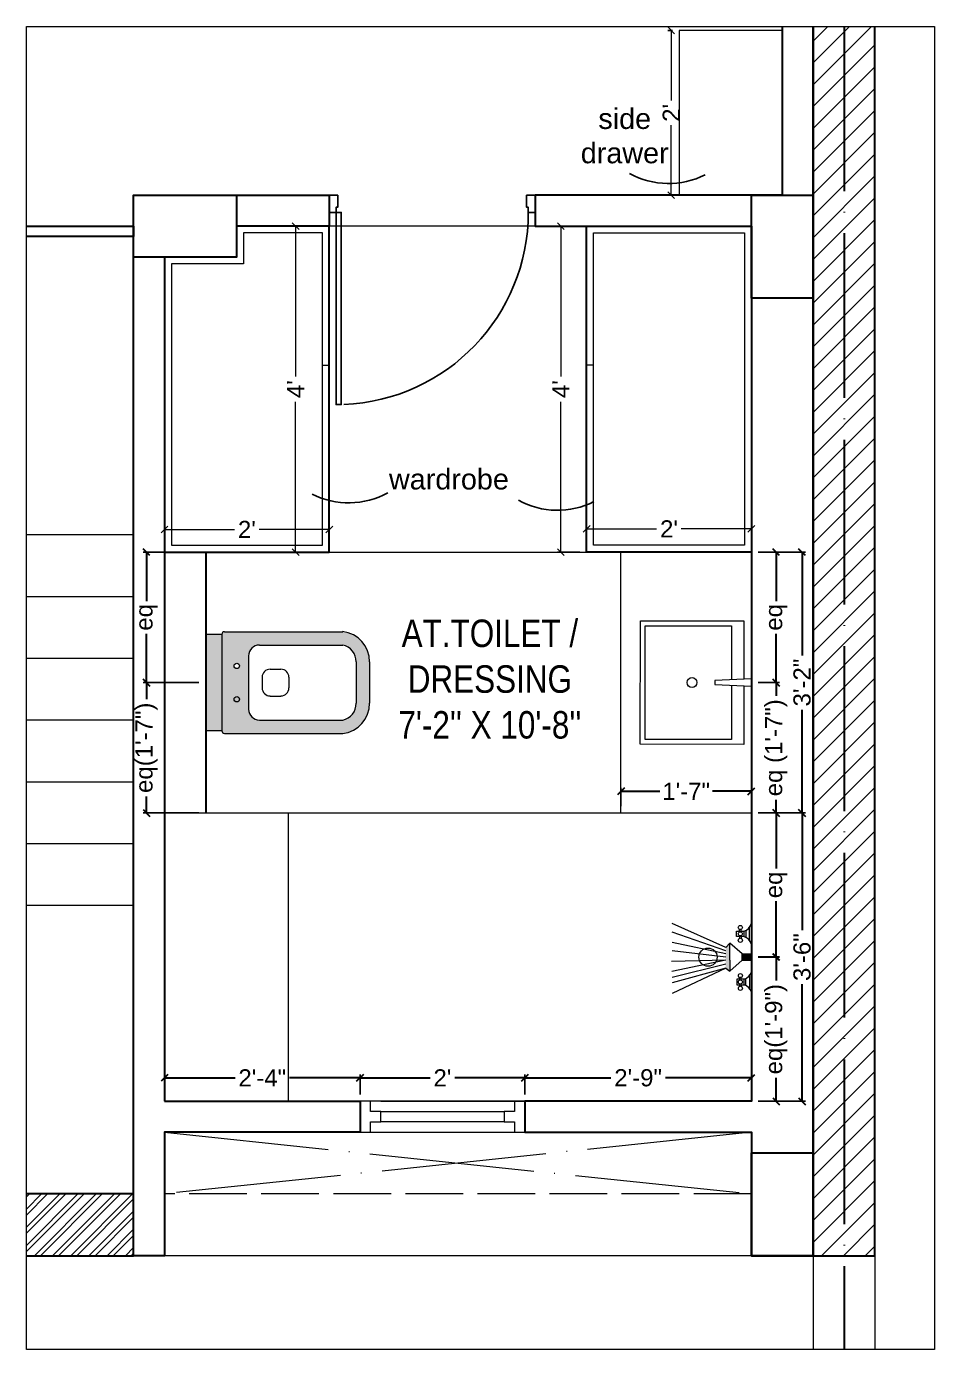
# Model space of a CAD drawing. Header units: millimetres. Extents: x 56222 to 3066687, y -650199 to -121287.
# Drawn here: x 146259.8 to 146392.1, y -177373.2 to -177180.5 of the extents above; entities that cross this region are included whole.
import ezdxf

# ---------------------------------------------------------------- set-up
doc = ezdxf.new("R2010")
doc.units = ezdxf.units.MM
doc.header["$MEASUREMENT"] = 0
doc.header["$PDMODE"] = 35
doc.linetypes.add('ACAD_ISO02W100', pattern=[15, 12, -3])
doc.linetypes.add('ACAD_ISO04W100', pattern=[30, 24, -3, 0, -3])
doc.layers.get('Defpoints').update_dxf_attribs({"color": 220})
doc.layers.add('AR DOOR', color=40, linetype='Continuous')
doc.layers.add('AR ELE-5', color=134, linetype='Continuous')
for name, color, linetype, lineweight in [('COLUMN', 1, 'Continuous', 30), ('dim05', 1, 'Continuous', 13), ('ELEVATION ( HATCH )', 251, 'Continuous', 9), ('FIRST FLOOR ( TEXT )', 7, 'Continuous', 9), ('FURNITURE', 32, 'Continuous', 9), ('GROUND FLOOR', 7, 'Continuous', 9), ('GROUND FLOOR  ( HATCH )', 251, 'Continuous', 9), ('GROUND FLOOR  ( PLINE )', 251, 'Continuous', 30), ('GROUND FLOOR ( STAIR )', 251, 'Continuous', 9), ('Labelling', 1, 'Continuous', 25), ('SECOND FLOOR ( DW_RAIL )', 7, 'Continuous', 9), ('UTILITY', 48, 'Continuous', 9), ('wall', 7, 'Continuous', 30), ('X_PLOT', 1, 'Continuous', 9)]:
    doc.layers.add(name, color=color, linetype=linetype, lineweight=lineweight)
doc.styles.add('Arial', font='arial.ttf')
doc.styles.add('KATHA', font='swissc.ttf')
doc.styles.get("Standard").update_dxf_attribs({"font": 'arial.ttf', "height": 6})
doc.styles.add('style4', font='ARIALN.TTF')
doc.dimstyles.new('ISO-25', dxfattribs={"dimtxt": 2.5, "dimasz": 1, "dimexe": 0.5, "dimexo": 1, "dimtad": 0, "dimdec": 1, "dimlunit": 4, "dimtxsty": 'Standard', "dimblk": 'OBLIQUE', "dimcen": 2.5, "dimclrd": 1, "dimclre": 1, "dimclrt": 5, "dimadec": 0, "dimazin": 0, "dimtfac": 1, "dimtdec": 1, "dimtmove": 0, "dimatfit": 3, "dimfxl": 1, "dimlwd": -1, "dimarcsym": 0})

# ---------------------------------------------------------------- blocks, each defined once
blk = doc.blocks.new('_Oblique')
at = {"layer": 'wall', "color": 0, "lineweight": -2}
blk.add_line((-0.5, -0.5), (0.5, 0.5), dxfattribs=at)
blk = doc.blocks.new('*D742')
at = {"layer": 'Defpoints', "color": 0, "transparency": 16777216}
for p in [(146354.92, -177181.07), (146353.74, -177205.08), (146354.92, -177205.08)]:
    blk.add_point(p, dxfattribs=at)
at = {"layer": 'dim05', "color": 1, "linetype": 'Continuous', "lineweight": -2, "transparency": 16777216}
for p, q in [((146353.92, -177181.07), (146353.24, -177181.07)), ((146353.92, -177205.08), (146353.24, -177205.08))]:
    blk.add_line(p, q, dxfattribs=at)
at = {"layer": 'dim05', "color": 1, "linetype": 'Continuous', "transparency": 16777216}
for p, q in [((146353.74, -177181.07), (146353.74, -177191.28)), ((146353.74, -177205.08), (146353.74, -177194.87))]:
    blk.add_line(p, q, dxfattribs=at)
at = {"layer": 'dim05', "color": 1, "transparency": 16777216}
for p, rotation in [((146353.74, -177181.07), 90), ((146353.74, -177205.08), 270)]:
    blk.add_blockref('_Oblique', p, dxfattribs=dict(at, rotation=rotation))
at = {"layer": 'dim05', "color": 5, "lineweight": 25, "transparency": 16777216, "insert": (146353.74, -177193.08), "char_height": 2.5, "attachment_point": 5, "rotation": 90, "style": 'Arial'}
blk.add_mtext("2'", dxfattribs=at)
blk = doc.blocks.new('A$C3EC62B37')
at = {"layer": 'FURNITURE', "lineweight": 30, "ltscale": 0.25, "true_color": 0xffffff}
h = blk.add_hatch(color=7, dxfattribs=at)
h.dxf.hatch_style = 1
h.paths.add_polyline_path([(-12.22, 0), (-12.22, 2.35), (-26.26, 2.35), (-26.26, 0)])
h.paths.add_polyline_path([(-26.26, 2.35), (-12.22, 2.35, 0.414214), (-11.83, 2.74), (-11.83, 19.96, 0.388639), (-16.24, 23.87), (-22.38, 23.87, 0.379499), (-26.65, 19.96), (-26.65, 2.74, 0.414214)])
h.paths.add_polyline_path([(-15.35, 6.26), (-23.13, 6.26, -0.414214), (-24.7, 7.83), (-24.7, 19.96, -0.349567), (-22.37, 21.91), (-16.24, 21.91, -0.364948), (-13.78, 19.96), (-13.78, 7.83, -0.414214)], flags=16)
h.paths.add_polyline_path([(-18.46, 8.22), (-20.02, 8.22, -0.414214), (-21.2, 9.39), (-21.2, 10.96, -0.414214), (-20.02, 12.13), (-18.46, 12.13, -0.414214), (-17.28, 10.96), (-17.28, 9.39, -0.414214)], flags=0)
h.paths.add_polyline_path([(-22.06, 4.53, -1), (-21.27, 4.53, -1)], flags=16)
at = {"layer": 'FURNITURE', "color": 0, "linetype": 'ByBlock', "lineweight": -2}
for p, q in [((-22.24, 23.87), (-16.24, 23.87)), ((-22.24, 21.91), (-16.24, 21.91)), ((-26.65, 2.74), (-26.65, 19.96)), ((-24.7, 7.83), (-24.7, 19.96)), ((-13.78, 7.83), (-13.78, 19.96)), ((-11.83, 2.74), (-11.83, 19.96)), ((-20.02, 12.13), (-18.46, 12.13)), ((-21.2, 9.39), (-21.2, 10.96)), ((-17.28, 9.39), (-17.28, 10.96)), ((-20.02, 8.22), (-18.46, 8.22)), ((-23.13, 6.26), (-15.35, 6.26)), ((-26.26, 2.35), (-12.22, 2.35)), ((-26.26, 2.35), (-26.26, 0)), ((-12.22, 2.35), (-12.22, 0)), ((-26.26, 0), (-12.22, 0)), ((-26.26, 0), (-12.22, 0))]:
    blk.add_line(p, q, dxfattribs=at)
for centre in [(-21.66, 4.53), (-16.81, 4.53)]:
    blk.add_circle(centre, 0.391, dxfattribs=at)
for centre, radius, start, end in [((-22.31, 19.5), 4.37, 89.0873, 174.0395), ((-16.17, 19.5), 4.37, 5.9605, 90.9127), ((-22.31, 19.48), 2.44, 88.437, 168.6348), ((-16.17, 19.48), 2.44, 11.3652, 91.563), ((-20.02, 10.96), 1.17, 90, 180), ((-18.46, 10.96), 1.17, 0, 90), ((-23.13, 7.83), 1.57, 180, 270), ((-20.02, 9.39), 1.17, 180, 270), ((-18.46, 9.39), 1.17, 270, 0), ((-15.35, 7.83), 1.57, 270, 0), ((-26.26, 2.74), 0.391, 180, 270), ((-12.22, 2.74), 0.391, 270, 0)]:
    blk.add_arc(centre, radius, start, end, dxfattribs=at)
blk = doc.blocks.new('*U262')
for points in [[(-40, 0), (0, 0), (0, 30), (10, 30), (10, 100), (-40, 100)], [(1160, 0), (1120, 0), (1120, 30), (1110, 30), (1110, 100), (1160, 100)], [(0, 0), (0, -1120), (30, -1120), (30, 0)]]:
    blk.add_lwpolyline(points, close=True)
at = {"layer": 'AR ELE-5', "linetype": 'ByBlock', "ltscale": 15}
blk.add_arc((-1.6, 0.7), 1121.6, 272.37301, 359.96526, dxfattribs=at)
blk = doc.blocks.new('*D743')
at = {"layer": 'Defpoints', "color": 0, "transparency": 16777216}
for p in [(146341.42, -177209.58), (146337.65, -177257.08), (146341.42, -177257.08)]:
    blk.add_point(p, dxfattribs=at)
at = {"layer": 'dim05', "color": 1, "linetype": 'Continuous', "lineweight": -2, "transparency": 16777216}
for p, q in [((146340.42, -177209.58), (146337.15, -177209.58)), ((146340.42, -177257.08), (146337.15, -177257.08))]:
    blk.add_line(p, q, dxfattribs=at)
at = {"layer": 'dim05', "color": 1, "linetype": 'Continuous', "transparency": 16777216}
for p, q in [((146337.65, -177209.58), (146337.65, -177231.5)), ((146337.65, -177257.08), (146337.65, -177235.16))]:
    blk.add_line(p, q, dxfattribs=at)
at = {"layer": 'dim05', "color": 1, "transparency": 16777216}
for p, rotation in [((146337.65, -177209.58), 90), ((146337.65, -177257.08), 270)]:
    blk.add_blockref('_Oblique', p, dxfattribs=dict(at, rotation=rotation))
at = {"layer": 'dim05', "color": 5, "lineweight": 25, "transparency": 16777216, "insert": (146337.65, -177233.33), "char_height": 2.5, "attachment_point": 5, "rotation": 90, "style": 'Arial'}
blk.add_mtext("4'", dxfattribs=at)
blk = doc.blocks.new('*D744')
at = {"layer": 'Defpoints', "color": 0, "transparency": 16777216}
for p in [(146300.92, -177209.58), (146299.02, -177257.08), (146300.92, -177257.08)]:
    blk.add_point(p, dxfattribs=at)
at = {"layer": 'dim05', "color": 1, "linetype": 'Continuous', "lineweight": -2, "transparency": 16777216}
for p, q in [((146299.92, -177209.58), (146298.52, -177209.58)), ((146299.92, -177257.08), (146298.52, -177257.08))]:
    blk.add_line(p, q, dxfattribs=at)
at = {"layer": 'dim05', "color": 1, "linetype": 'Continuous', "transparency": 16777216}
for p, q in [((146299.02, -177209.58), (146299.02, -177231.5)), ((146299.02, -177257.08), (146299.02, -177235.16))]:
    blk.add_line(p, q, dxfattribs=at)
at = {"layer": 'dim05', "color": 1, "transparency": 16777216}
for p, rotation in [((146299.02, -177209.58), 90), ((146299.02, -177257.08), 270)]:
    blk.add_blockref('_Oblique', p, dxfattribs=dict(at, rotation=rotation))
at = {"layer": 'dim05', "color": 5, "lineweight": 25, "transparency": 16777216, "insert": (146299.02, -177233.33), "char_height": 2.5, "attachment_point": 5, "rotation": 90, "style": 'Arial'}
blk.add_mtext("4'", dxfattribs=at)
blk = doc.blocks.new('*D745')
at = {"layer": 'Defpoints', "color": 0, "transparency": 16777216}
for p in [(146279.92, -177253.77), (146303.92, -177253.77), (146303.92, -177253.77)]:
    blk.add_point(p, dxfattribs=at)
at = {"layer": 'dim05', "color": 1, "linetype": 'Continuous', "lineweight": -2, "transparency": 16777216}
for p, q in [((146279.92, -177252.77), (146279.92, -177253.27)), ((146303.92, -177252.77), (146303.92, -177253.27))]:
    blk.add_line(p, q, dxfattribs=at)
at = {"layer": 'dim05', "color": 1, "linetype": 'Continuous', "transparency": 16777216}
for p, q in [((146279.92, -177253.77), (146290.12, -177253.77)), ((146303.92, -177253.77), (146293.71, -177253.77))]:
    blk.add_line(p, q, dxfattribs=at)
at = {"layer": 'dim05', "color": 1, "transparency": 16777216, "rotation": 180}
blk.add_blockref('_Oblique', (146279.92, -177253.77), dxfattribs=at)
at = {"layer": 'dim05', "color": 1, "transparency": 16777216}
blk.add_blockref('_Oblique', (146303.92, -177253.77), dxfattribs=at)
at = {"layer": 'dim05', "color": 5, "lineweight": 25, "transparency": 16777216, "insert": (146291.92, -177253.77), "char_height": 2.5, "attachment_point": 5, "style": 'Arial'}
blk.add_mtext("2'", dxfattribs=at)
blk = doc.blocks.new('*D746')
at = {"layer": 'Defpoints', "color": 0, "transparency": 16777216}
for p in [(146341.42, -177253.77), (146365.42, -177253.69), (146365.42, -177253.77)]:
    blk.add_point(p, dxfattribs=at)
at = {"layer": 'dim05', "color": 1, "linetype": 'Continuous', "lineweight": -2, "transparency": 16777216}
for p, q in [((146341.42, -177252.77), (146341.42, -177253.19)), ((146365.42, -177252.77), (146365.42, -177253.19))]:
    blk.add_line(p, q, dxfattribs=at)
at = {"layer": 'dim05', "color": 1, "linetype": 'Continuous', "transparency": 16777216}
for p, q in [((146341.42, -177253.69), (146351.62, -177253.69)), ((146365.42, -177253.69), (146355.21, -177253.69))]:
    blk.add_line(p, q, dxfattribs=at)
at = {"layer": 'dim05', "color": 1, "transparency": 16777216, "rotation": 180}
blk.add_blockref('_Oblique', (146341.42, -177253.69), dxfattribs=at)
at = {"layer": 'dim05', "color": 1, "transparency": 16777216}
blk.add_blockref('_Oblique', (146365.42, -177253.69), dxfattribs=at)
at = {"layer": 'dim05', "color": 5, "lineweight": 25, "transparency": 16777216, "insert": (146353.42, -177253.69), "char_height": 2.5, "attachment_point": 5, "style": 'Arial'}
blk.add_mtext("2'", dxfattribs=at)
blk = doc.blocks.new('A$C07311617')
at = {"layer": 'UTILITY'}
h = blk.add_hatch(color=7, dxfattribs=at)
h.paths.add_polyline_path([(-3.13, 2.02), (-3.13, 0), (-3.74, 0), (-3.74, 0.46), (-3.74, 1.42)])
h.paths.add_polyline_path([(-3.13, 0), (-3.13, -0.46), (-3.13, -2.02), (-3.74, -1.59), (-3.74, -0.46), (-3.74, 0)])
h = blk.add_hatch(color=7, dxfattribs=at)
h.paths.add_polyline_path([(0, 0.46), (0, 0), (-1.35, 0), (-1.35, 0.46)])
h.paths.add_polyline_path([(0, 0), (0, -0.46), (-1.35, -0.46), (-1.35, 0)])
at = {"layer": 'UTILITY', "color": 7}
for p, q in [((-3.74, 1.42), (-11.52, 4.9)), ((-1.74, 3.79), (-1.74, 4.05)), ((-1.47, 3.79), (-1.47, 4.05)), ((-0.8, 3.9), (-0.8, 2.88)), ((-0.27, 2.44), (-0.27, 4.33)), ((-3.74, 0.94), (-11.52, 3.66)), ((-3.74, 0.46), (-11.52, 2.15)), ((-3.13, 2.02), (-3.74, 1.42)), ((-3.13, -0.46), (-3.13, 2.02)), ((-1.35, 0.46), (-3.13, 2.02)), ((-1.74, 2.99), (-1.74, 2.72)), ((-1.47, 2.99), (-1.47, 2.72)), ((-3.74, 0), (-11.52, 0.93)), ((-3.13, 0.46), (-3.13, 1.42)), ((-1.35, -0.46), (-1.35, 0.46)), ((-1.35, 0.46), (0, 0.46)), ((0, -0.46), (0, 0.46)), ((-3.74, -0.46), (-11.62, -0.61)), ((-3.74, -0.46), (-11.57, -2.09)), ((-3.74, -1.03), (-11.52, -2.96)), ((-3.74, -1.59), (-11.52, -5.3)), ((-3.74, -1.59), (-11.52, -3.73)), ((-3.74, -1.59), (-3.13, -2.02)), ((-3.13, -0.46), (-3.13, -2.02)), ((-1.35, -0.46), (-3.13, -2.02)), ((-1.35, -0.46), (0, -0.46)), ((-1.74, -3.22), (-1.74, -2.95)), ((-1.47, -3.22), (-1.47, -2.95)), ((-0.8, -4.13), (-0.8, -3.11)), ((-0.27, -2.68), (-0.27, -4.56)), ((-1.74, -4.02), (-1.74, -4.29)), ((-1.47, -4.02), (-1.47, -4.29))]:
    blk.add_line(p, q, dxfattribs=at)
for points in [[(-1.35, 0.46), (-3.13, 2.02)], [(-3.13, -2.02), (-1.35, -0.46)]]:
    blk.add_lwpolyline(points, dxfattribs=at)
for points in [[(-1.07, 2.99), (-2.14, 2.99), (-2.14, 3.79), (-1.07, 3.79)], [(-1.07, -3.22), (-2.14, -3.22), (-2.14, -4.02), (-1.07, -4.02)]]:
    blk.add_lwpolyline(points, close=True, dxfattribs=at)
for centre, radius in [((-1.6, 4.32), 0.298), ((-1.6, 3.39), 0.298), ((-1.6, 2.45), 0.298), ((-6.31, 0), 1.33), ((-1.6, -2.69), 0.298), ((-1.6, -3.62), 0.298), ((-1.6, -4.55), 0.298)]:
    blk.add_circle(centre, radius, dxfattribs=at)
for centre, start, end in [((-1.47, 5.26), 285.2551, 344.7449), ((-1.47, 1.52), 15.2551, 74.7449), ((-1.47, -1.75), 285.2551, 344.7449), ((-1.47, -5.49), 15.2551, 74.7449)]:
    blk.add_arc(centre, 1.52, start, end, dxfattribs=at)
blk = doc.blocks.new('*D747')
at = {"layer": 'Defpoints', "color": 0, "transparency": 16777216}
for p in [(146308.41, -177333.67), (146279.92, -177337.08), (146308.41, -177337.08)]:
    blk.add_point(p, dxfattribs=at)
at = {"layer": 'dim05', "color": 5, "linetype": 'Continuous', "lineweight": -2, "transparency": 16777216}
for p, q in [((146279.92, -177336.08), (146279.92, -177333.17)), ((146308.41, -177336.08), (146308.41, -177333.17))]:
    blk.add_line(p, q, dxfattribs=at)
at = {"layer": 'dim05', "color": 5, "linetype": 'Continuous', "lineweight": 30, "transparency": 16777216}
for p, q in [((146279.92, -177333.67), (146290.19, -177333.67)), ((146308.41, -177333.67), (146298.13, -177333.67))]:
    blk.add_line(p, q, dxfattribs=at)
at = {"layer": 'dim05', "color": 5, "lineweight": 30, "transparency": 16777216, "rotation": 180}
blk.add_blockref('_Oblique', (146279.92, -177333.67), dxfattribs=at)
at = {"layer": 'dim05', "color": 5, "lineweight": 30, "transparency": 16777216}
blk.add_blockref('_Oblique', (146308.41, -177333.67), dxfattribs=at)
at = {"layer": 'dim05', "color": 5, "lineweight": 30, "transparency": 16777216, "insert": (146294.16, -177333.67), "char_height": 2.5, "attachment_point": 5, "style": 'Arial'}
blk.add_mtext('2\'-4"', dxfattribs=at)
blk = doc.blocks.new('*D748')
at = {"layer": 'Defpoints', "color": 0, "transparency": 16777216}
for p in [(146332.42, -177333.67), (146308.41, -177337.08), (146332.42, -177337.08)]:
    blk.add_point(p, dxfattribs=at)
at = {"layer": 'dim05', "color": 5, "linetype": 'Continuous', "lineweight": -2, "transparency": 16777216}
for p, q in [((146308.41, -177336.08), (146308.41, -177333.17)), ((146332.42, -177336.08), (146332.42, -177333.17))]:
    blk.add_line(p, q, dxfattribs=at)
at = {"layer": 'dim05', "color": 5, "linetype": 'Continuous', "lineweight": 30, "transparency": 16777216}
for p, q in [((146308.41, -177333.67), (146318.62, -177333.67)), ((146332.42, -177333.67), (146322.21, -177333.67))]:
    blk.add_line(p, q, dxfattribs=at)
at = {"layer": 'dim05', "color": 5, "lineweight": 30, "transparency": 16777216, "rotation": 180}
blk.add_blockref('_Oblique', (146308.41, -177333.67), dxfattribs=at)
at = {"layer": 'dim05', "color": 5, "lineweight": 30, "transparency": 16777216}
blk.add_blockref('_Oblique', (146332.42, -177333.67), dxfattribs=at)
at = {"layer": 'dim05', "color": 5, "lineweight": 30, "transparency": 16777216, "insert": (146320.41, -177333.67), "char_height": 2.5, "attachment_point": 5, "style": 'Arial'}
blk.add_mtext("2'", dxfattribs=at)
blk = doc.blocks.new('*D749')
at = {"layer": 'Defpoints', "color": 0, "transparency": 16777216}
for p in [(146365.42, -177333.67), (146332.42, -177337.08), (146365.42, -177337.08)]:
    blk.add_point(p, dxfattribs=at)
at = {"layer": 'dim05', "color": 5, "linetype": 'Continuous', "lineweight": -2, "transparency": 16777216}
for p, q in [((146332.42, -177336.08), (146332.42, -177333.17)), ((146365.42, -177336.08), (146365.42, -177333.17))]:
    blk.add_line(p, q, dxfattribs=at)
at = {"layer": 'dim05', "color": 5, "linetype": 'Continuous', "lineweight": 30, "transparency": 16777216}
for p, q in [((146332.42, -177333.67), (146344.95, -177333.67)), ((146365.42, -177333.67), (146352.89, -177333.67))]:
    blk.add_line(p, q, dxfattribs=at)
at = {"layer": 'dim05', "color": 5, "lineweight": 30, "transparency": 16777216, "rotation": 180}
blk.add_blockref('_Oblique', (146332.42, -177333.67), dxfattribs=at)
at = {"layer": 'dim05', "color": 5, "lineweight": 30, "transparency": 16777216}
blk.add_blockref('_Oblique', (146365.42, -177333.67), dxfattribs=at)
at = {"layer": 'dim05', "color": 5, "lineweight": 30, "transparency": 16777216, "insert": (146348.92, -177333.67), "char_height": 2.5, "attachment_point": 5, "style": 'Arial'}
blk.add_mtext('2\'-9"', dxfattribs=at)
blk = doc.blocks.new('*D750')
at = {"layer": 'Defpoints', "color": 0, "transparency": 16777216}
for p in [(146365.42, -177257.08), (146365.42, -177276.08), (146369.04, -177276.08)]:
    blk.add_point(p, dxfattribs=at)
at = {"layer": 'dim05', "color": 5, "linetype": 'Continuous', "lineweight": -2, "transparency": 16777216}
for p, q in [((146366.42, -177257.08), (146369.54, -177257.08)), ((146366.42, -177276.08), (146369.54, -177276.08))]:
    blk.add_line(p, q, dxfattribs=at)
at = {"layer": 'dim05', "color": 5, "linetype": 'Continuous', "lineweight": 30, "transparency": 16777216}
for p, q in [((146369.04, -177257.08), (146369.04, -177264.2)), ((146369.04, -177276.08), (146369.04, -177268.96))]:
    blk.add_line(p, q, dxfattribs=at)
at = {"layer": 'dim05', "color": 5, "lineweight": 30, "transparency": 16777216}
for p, rotation in [((146369.04, -177257.08), 90), ((146369.04, -177276.08), 270)]:
    blk.add_blockref('_Oblique', p, dxfattribs=dict(at, rotation=rotation))
at = {"layer": 'dim05', "color": 5, "lineweight": 30, "transparency": 16777216, "insert": (146369.04, -177266.58), "char_height": 2.5, "attachment_point": 5, "rotation": 90, "style": 'Arial'}
blk.add_mtext('eq', dxfattribs=at)
blk = doc.blocks.new('*D751')
at = {"layer": 'Defpoints', "color": 0, "transparency": 16777216}
for p in [(146365.42, -177276.08), (146365.42, -177295.08), (146369.04, -177295.08)]:
    blk.add_point(p, dxfattribs=at)
at = {"layer": 'dim05', "color": 5, "linetype": 'Continuous', "lineweight": -2, "transparency": 16777216}
for p, q in [((146366.42, -177276.08), (146369.54, -177276.08)), ((146366.42, -177295.08), (146369.54, -177295.08))]:
    blk.add_line(p, q, dxfattribs=at)
at = {"layer": 'dim05', "color": 5, "linetype": 'Continuous', "lineweight": 30, "transparency": 16777216}
for p, q in [((146369.04, -177276.08), (146369.04, -177278.01)), ((146369.04, -177295.08), (146369.04, -177293.15))]:
    blk.add_line(p, q, dxfattribs=at)
at = {"layer": 'dim05', "color": 5, "lineweight": 30, "transparency": 16777216}
for p, rotation in [((146369.04, -177276.08), 90), ((146369.04, -177295.08), 270)]:
    blk.add_blockref('_Oblique', p, dxfattribs=dict(at, rotation=rotation))
at = {"layer": 'dim05', "color": 5, "lineweight": 30, "transparency": 16777216, "insert": (146369.04, -177285.58), "char_height": 2.5, "attachment_point": 5, "rotation": 90, "style": 'Arial'}
blk.add_mtext('eq (1\'-7")', dxfattribs=at)
blk = doc.blocks.new('*D752')
at = {"layer": 'Defpoints', "color": 0, "transparency": 16777216}
for p in [(146365.42, -177291.92), (146346.42, -177295.08), (146365.42, -177295.08)]:
    blk.add_point(p, dxfattribs=at)
at = {"layer": 'dim05', "color": 5, "linetype": 'Continuous', "lineweight": -2, "transparency": 16777216}
for p, q in [((146346.42, -177294.08), (146346.42, -177291.42)), ((146365.42, -177294.08), (146365.42, -177291.42))]:
    blk.add_line(p, q, dxfattribs=at)
at = {"layer": 'dim05', "color": 5, "linetype": 'Continuous', "lineweight": 30, "transparency": 16777216}
for p, q in [((146346.42, -177291.92), (146352.09, -177291.92)), ((146365.42, -177291.92), (146359.75, -177291.92))]:
    blk.add_line(p, q, dxfattribs=at)
at = {"layer": 'dim05', "color": 5, "lineweight": 30, "transparency": 16777216, "rotation": 180}
blk.add_blockref('_Oblique', (146346.42, -177291.92), dxfattribs=at)
at = {"layer": 'dim05', "color": 5, "lineweight": 30, "transparency": 16777216}
blk.add_blockref('_Oblique', (146365.42, -177291.92), dxfattribs=at)
at = {"layer": 'dim05', "color": 5, "lineweight": 30, "transparency": 16777216, "insert": (146355.92, -177291.92), "char_height": 2.5, "attachment_point": 5, "style": 'Arial'}
blk.add_mtext('1\'-7"', dxfattribs=at)
blk = doc.blocks.new('*D753')
at = {"layer": 'Defpoints', "color": 0, "transparency": 16777216}
for p in [(146365.42, -177295.08), (146369.04, -177295.08), (146365.42, -177316.04)]:
    blk.add_point(p, dxfattribs=at)
at = {"layer": 'dim05', "color": 5, "linetype": 'Continuous', "lineweight": -2, "transparency": 16777216}
for p, q in [((146366.42, -177295.08), (146369.54, -177295.08)), ((146366.42, -177316.04), (146369.54, -177316.04))]:
    blk.add_line(p, q, dxfattribs=at)
at = {"layer": 'dim05', "color": 5, "linetype": 'Continuous', "lineweight": 30, "transparency": 16777216}
for p, q in [((146369.04, -177295.08), (146369.04, -177303.18)), ((146369.04, -177316.04), (146369.04, -177307.94))]:
    blk.add_line(p, q, dxfattribs=at)
at = {"layer": 'dim05', "color": 5, "lineweight": 30, "transparency": 16777216}
for p, rotation in [((146369.04, -177295.08), 90), ((146369.04, -177316.04), 270)]:
    blk.add_blockref('_Oblique', p, dxfattribs=dict(at, rotation=rotation))
at = {"layer": 'dim05', "color": 5, "lineweight": 30, "transparency": 16777216, "insert": (146369.04, -177305.56), "char_height": 2.5, "attachment_point": 5, "rotation": 90, "style": 'Arial'}
blk.add_mtext('eq', dxfattribs=at)
blk = doc.blocks.new('*D754')
at = {"layer": 'Defpoints', "color": 0, "transparency": 16777216}
for p in [(146365.42, -177316.08), (146365.42, -177337.08), (146369.04, -177337.08)]:
    blk.add_point(p, dxfattribs=at)
at = {"layer": 'dim05', "color": 5, "linetype": 'Continuous', "lineweight": -2, "transparency": 16777216}
for p, q in [((146366.42, -177316.08), (146369.54, -177316.08)), ((146366.42, -177337.08), (146369.54, -177337.08))]:
    blk.add_line(p, q, dxfattribs=at)
at = {"layer": 'dim05', "color": 5, "linetype": 'Continuous', "lineweight": 30, "transparency": 16777216}
for p, q in [((146369.04, -177316.08), (146369.04, -177319.5)), ((146369.04, -177337.08), (146369.04, -177333.66))]:
    blk.add_line(p, q, dxfattribs=at)
at = {"layer": 'dim05', "color": 5, "lineweight": 30, "transparency": 16777216}
for p, rotation in [((146369.04, -177316.08), 90), ((146369.04, -177337.08), 270)]:
    blk.add_blockref('_Oblique', p, dxfattribs=dict(at, rotation=rotation))
at = {"layer": 'dim05', "color": 5, "lineweight": 30, "transparency": 16777216, "insert": (146369.04, -177326.58), "char_height": 2.5, "attachment_point": 5, "rotation": 90, "style": 'Arial'}
blk.add_mtext('eq(1\'-9")', dxfattribs=at)
blk = doc.blocks.new('*D755')
at = {"layer": 'Defpoints', "color": 0, "transparency": 16777216}
for p in [(146365.42, -177257.08), (146372.81, -177257.08), (146365.42, -177295.08)]:
    blk.add_point(p, dxfattribs=at)
at = {"layer": 'dim05', "color": 5, "linetype": 'Continuous', "lineweight": -2, "transparency": 16777216}
for p, q in [((146366.42, -177257.08), (146373.31, -177257.08)), ((146366.42, -177295.08), (146373.31, -177295.08))]:
    blk.add_line(p, q, dxfattribs=at)
at = {"layer": 'dim05', "color": 5, "linetype": 'Continuous', "lineweight": 30, "transparency": 16777216}
for p, q in [((146372.81, -177257.08), (146372.81, -177272.13)), ((146372.81, -177295.08), (146372.81, -177280.03))]:
    blk.add_line(p, q, dxfattribs=at)
at = {"layer": 'dim05', "color": 5, "lineweight": 30, "transparency": 16777216}
for p, rotation in [((146372.81, -177257.08), 90), ((146372.81, -177295.08), 270)]:
    blk.add_blockref('_Oblique', p, dxfattribs=dict(at, rotation=rotation))
at = {"layer": 'dim05', "color": 5, "lineweight": 30, "transparency": 16777216, "insert": (146372.81, -177276.08), "char_height": 2.5, "attachment_point": 5, "rotation": 90, "style": 'Arial'}
blk.add_mtext('3\'-2"', dxfattribs=at)
blk = doc.blocks.new('*D756')
at = {"layer": 'Defpoints', "color": 0, "transparency": 16777216}
for p in [(146365.42, -177295.08), (146365.42, -177337.08), (146372.81, -177337.08)]:
    blk.add_point(p, dxfattribs=at)
at = {"layer": 'dim05', "color": 5, "linetype": 'Continuous', "lineweight": -2, "transparency": 16777216}
for p, q in [((146366.42, -177295.08), (146373.31, -177295.08)), ((146366.42, -177337.08), (146373.31, -177337.08))]:
    blk.add_line(p, q, dxfattribs=at)
at = {"layer": 'dim05', "color": 5, "linetype": 'Continuous', "lineweight": 30, "transparency": 16777216}
for p, q in [((146372.81, -177295.08), (146372.81, -177312.13)), ((146372.81, -177337.08), (146372.81, -177320.03))]:
    blk.add_line(p, q, dxfattribs=at)
at = {"layer": 'dim05', "color": 5, "lineweight": 30, "transparency": 16777216}
for p, rotation in [((146372.81, -177295.08), 90), ((146372.81, -177337.08), 270)]:
    blk.add_blockref('_Oblique', p, dxfattribs=dict(at, rotation=rotation))
at = {"layer": 'dim05', "color": 5, "lineweight": 30, "transparency": 16777216, "insert": (146372.81, -177316.08), "char_height": 2.5, "attachment_point": 5, "rotation": 90, "style": 'Arial'}
blk.add_mtext('3\'-6"', dxfattribs=at)
blk = doc.blocks.new('*D757')
at = {"layer": 'Defpoints', "color": 0, "transparency": 16777216}
for p in [(146285.92, -177276.08), (146277.3, -177295.08), (146285.92, -177295.08)]:
    blk.add_point(p, dxfattribs=at)
at = {"layer": 'dim05', "color": 5, "linetype": 'Continuous', "lineweight": -2, "transparency": 16777216}
for p, q in [((146284.92, -177276.08), (146276.8, -177276.08)), ((146284.92, -177295.08), (146276.8, -177295.08))]:
    blk.add_line(p, q, dxfattribs=at)
at = {"layer": 'dim05', "color": 5, "linetype": 'Continuous', "lineweight": 30, "transparency": 16777216}
for p, q in [((146277.3, -177276.08), (146277.3, -177278.5)), ((146277.3, -177295.08), (146277.3, -177292.66))]:
    blk.add_line(p, q, dxfattribs=at)
at = {"layer": 'dim05', "color": 5, "lineweight": 30, "transparency": 16777216}
for p, rotation in [((146277.3, -177276.08), 90), ((146277.3, -177295.08), 270)]:
    blk.add_blockref('_Oblique', p, dxfattribs=dict(at, rotation=rotation))
at = {"layer": 'dim05', "color": 5, "lineweight": 30, "transparency": 16777216, "insert": (146277.3, -177285.58), "char_height": 2.5, "attachment_point": 5, "rotation": 90, "style": 'Arial'}
blk.add_mtext('eq(1\'-7")', dxfattribs=at)
blk = doc.blocks.new('*D758')
at = {"layer": 'Defpoints', "color": 0, "transparency": 16777216}
for p in [(146277.3, -177257.08), (146285.92, -177257.08), (146285.92, -177276.08)]:
    blk.add_point(p, dxfattribs=at)
at = {"layer": 'dim05', "color": 5, "linetype": 'Continuous', "lineweight": -2, "transparency": 16777216}
for p, q in [((146284.92, -177257.08), (146276.8, -177257.08)), ((146284.92, -177276.08), (146276.8, -177276.08))]:
    blk.add_line(p, q, dxfattribs=at)
at = {"layer": 'dim05', "color": 5, "linetype": 'Continuous', "lineweight": 30, "transparency": 16777216}
for p, q in [((146277.3, -177257.08), (146277.3, -177264.2)), ((146277.3, -177276.08), (146277.3, -177268.96))]:
    blk.add_line(p, q, dxfattribs=at)
at = {"layer": 'dim05', "color": 5, "lineweight": 30, "transparency": 16777216}
for p, rotation in [((146277.3, -177257.08), 90), ((146277.3, -177276.08), 270)]:
    blk.add_blockref('_Oblique', p, dxfattribs=dict(at, rotation=rotation))
at = {"layer": 'dim05', "color": 5, "lineweight": 30, "transparency": 16777216, "insert": (146277.3, -177266.58), "char_height": 2.5, "attachment_point": 5, "rotation": 90, "style": 'Arial'}
blk.add_mtext('eq', dxfattribs=at)

msp = doc.modelspace()

# ---------------------------------------------------------------- hatches: boundary and pattern name
at = {"layer": 'GROUND FLOOR  ( HATCH )'}
h = msp.add_hatch(dxfattribs=at)
h.set_pattern_fill('ANSI31', color=6, scale=18, style=0)
h.set_pattern_definition([(45, (-668.4938, 59.6418), (-1.590990258, 1.590990258), [])])
h.paths.add_polyline_path([(146383.4165, -177180.4928), (146374.4165, -177180.4928), (146374.4165, -177359.5797), (146383.4165, -177359.5797)])

# ---------------------------------------------------------------- linework, layer by layer
at = {"layer": 'COLUMN'}
for points in [[(146290.4165, -177205.0797), (146290.4165, -177214.0797), (146275.4165, -177214.0797), (146275.4165, -177205.0797)], [(146365.4165, -177205.0797), (146374.4165, -177205.0797), (146374.4165, -177220.0797), (146365.4165, -177220.0797)], [(146365.4165, -177344.5797), (146374.4165, -177344.5797), (146374.4165, -177359.5797), (146365.4165, -177359.5797)]]:
    msp.add_lwpolyline(points, close=True, dxfattribs=at)
at = {"layer": 'ELEVATION ( HATCH )'}
msp.add_lwpolyline([(146392.1057, -177373.2494), (146259.8055, -177373.2494), (146259.8055, -177180.4928), (146392.1057, -177180.4928)], close=True, dxfattribs=at)
at = {"layer": 'FURNITURE'}
for p, q in [((146302.9165, -177229.8297), (146303.9165, -177229.8297)), ((146342.4165, -177229.8297), (146341.4165, -177229.8297)), ((146346.4165, -177295.0797), (146346.4165, -177257.0797))]:
    msp.add_line(p, q, dxfattribs=at)
for points in [[(146369.9165, -177181.0714), (146354.9165, -177181.0714), (146354.9165, -177205.0797), (146369.9165, -177205.0797)], [(146364.4165, -177210.5797), (146364.4165, -177256.0797), (146342.4165, -177256.0797), (146342.4165, -177210.5797)], [(146360.1198, -177275.7903), (146360.1194, -177276.3619), (146365.4162, -177276.6198), (146365.4169, -177275.5396)], [(146279.9165, -177295.0797), (146297.9165, -177295.0797), (146297.9165, -177337.0797), (146279.9165, -177337.0797)]]:
    msp.add_lwpolyline(points, close=True, dxfattribs=at)
at = {"layer": 'FURNITURE', "lineweight": 30}
for points in [[(146259.8055, -177209.5797), (146275.4165, -177209.5797), (146275.4165, -177211.0797), (146259.8055, -177211.0797)], [(146279.9165, -177214.0797), (146279.9165, -177257.0797), (146303.9165, -177257.0797), (146303.9165, -177209.5797), (146290.4165, -177209.5797)]]:
    msp.add_lwpolyline(points, dxfattribs=at)
at = {"layer": 'FURNITURE'}
for points in [[(146291.4165, -177210.5797), (146291.4165, -177215.0797), (146280.9165, -177215.0797)], [(146280.9165, -177215.0797), (146280.9165, -177256.0797), (146302.9165, -177256.0797), (146302.9165, -177210.5797), (146291.4165, -177210.5797)], [(146364.336, -177276.5672), (146364.3215, -177285.0783), (146349.2276, -177285.0695), (146349.2482, -177267.0695), (146364.3421, -177267.0783), (146364.3366, -177275.5907)], [(146362.5356, -177276.4796), (146362.5216, -177284.3569), (146349.9482, -177284.3498), (146349.9679, -177267.7902), (146362.5412, -177267.7973), (146362.5361, -177275.6759)]]:
    msp.add_lwpolyline(points, dxfattribs=at)
at = {"layer": 'FURNITURE', "lineweight": 30}
msp.add_lwpolyline([(146341.4165, -177209.5797), (146365.4165, -177209.5797), (146365.4165, -177257.0797), (146341.4165, -177257.0797)], close=True, dxfattribs=at)
at = {"layer": 'FURNITURE'}
msp.add_circle((146356.7745, -177276.0739), 0.7202, dxfattribs=at)
at = {"layer": 'GROUND FLOOR'}
for p, q in [((146374.4165, -177180.4928), (146374.4165, -177373.2494)), ((146383.4165, -177180.4928), (146383.4165, -177373.2494)), ((146275.4165, -177205.0797), (146275.4165, -177359.5797)), ((146303.9165, -177205.0797), (146275.4165, -177205.0797)), ((146303.9165, -177205.0797), (146303.9165, -177209.5797)), ((146365.4165, -177205.0797), (146333.9205, -177205.0784)), ((146333.9205, -177205.0784), (146333.9205, -177209.5784)), ((146365.4165, -177209.5797), (146290.4165, -177209.5797)), ((146365.4165, -177209.5797), (146365.4165, -177337.0797)), ((146279.9165, -177214.0797), (146279.9165, -177337.0797)), ((146279.9165, -177257.0797), (146365.4165, -177257.0797)), ((146279.9165, -177295.0797), (146365.4165, -177295.0797)), ((146311.4165, -177337.0797), (146365.4165, -177337.0797)), ((146332.4165, -177337.0797), (146332.4165, -177341.5797)), ((146279.9165, -177341.5797), (146279.9165, -177359.5797)), ((146311.4165, -177341.5797), (146365.4165, -177341.5797)), ((146365.4165, -177341.5797), (146365.4165, -177359.5797)), ((146275.4165, -177350.5797), (146259.8055, -177350.5797)), ((146374.4165, -177359.5797), (146259.8055, -177359.5797))]:
    msp.add_line(p, q, dxfattribs=at)
at = {"layer": 'GROUND FLOOR', "color": 1, "linetype": 'ACAD_ISO04W100'}
for p, q in [((146378.9165, -177180.4928), (146378.9165, -177359.5797)), ((146279.9165, -177341.5797), (146365.4165, -177350.5797)), ((146365.4165, -177341.5797), (146279.9165, -177350.5797))]:
    msp.add_line(p, q, dxfattribs=at)
at = {"layer": 'GROUND FLOOR', "linetype": 'ACAD_ISO02W100', "ltscale": 0.7}
msp.add_line((146365.4165, -177350.5797), (146279.9165, -177350.5797), dxfattribs=at)
at = {"layer": 'GROUND FLOOR', "color": 6, "lineweight": 30}
msp.add_lwpolyline([(146374.4165, -177180.4928), (146374.4165, -177359.5797), (146383.4165, -177359.5797), (146383.4165, -177180.4928)], dxfattribs=at)
at = {"layer": 'GROUND FLOOR  ( PLINE )', "color": 3, "linetype": 'Continuous', "lineweight": 5}
for p, q in [((146259.8055, -177352.7773), (146262.0032, -177350.5797)), ((146259.8055, -177355.429), (146264.6548, -177350.5797)), ((146259.8055, -177358.0806), (146267.3065, -177350.5797)), ((146259.8055, -177351.0096), (146260.2354, -177350.5797)), ((146259.8055, -177353.6612), (146262.887, -177350.5797)), ((146259.8055, -177356.3129), (146265.5387, -177350.5797)), ((146259.8055, -177358.9645), (146268.1903, -177350.5797)), ((146260.9581, -177359.5797), (146269.9581, -177350.5797)), ((146261.842, -177359.5797), (146270.842, -177350.5797)), ((146263.6098, -177359.5797), (146272.6098, -177350.5797)), ((146264.4936, -177359.5797), (146273.4936, -177350.5797)), ((146266.2614, -177359.5797), (146275.2614, -177350.5797)), ((146267.1453, -177359.5797), (146275.4165, -177351.3084)), ((146268.9131, -177359.5797), (146275.4165, -177353.0762)), ((146269.7969, -177359.5797), (146275.4165, -177353.9601)), ((146271.5647, -177359.5797), (146275.4165, -177355.7279)), ((146272.4486, -177359.5797), (146275.4165, -177356.6117)), ((146274.2164, -177359.5797), (146275.4165, -177358.3795)), ((146275.1002, -177359.5797), (146275.4165, -177359.2634))]:
    msp.add_line(p, q, dxfattribs=at)
at = {"layer": 'GROUND FLOOR  ( PLINE )'}
for points in [[(146369.9165, -177180.4928), (146369.9165, -177205.0797), (146333.9205, -177205.0784), (146333.9205, -177209.5784), (146365.4165, -177209.5797), (146365.4165, -177337.0797), (146332.4165, -177337.0797), (146332.4165, -177341.5797), (146365.4165, -177341.5797), (146365.4165, -177359.5797), (146374.4165, -177359.5797), (146374.4165, -177180.4928)], [(146279.9165, -177337.0797), (146308.4115, -177337.0797), (146308.4115, -177341.5797), (146279.9165, -177341.5797), (146279.9165, -177359.5797), (146275.4165, -177359.5797), (146275.4165, -177205.0797), (146303.9165, -177205.0797), (146303.9165, -177209.5797), (146290.4165, -177209.5797)], [(146279.9165, -177214.0797), (146279.9165, -177337.0797)], [(146285.9165, -177257.0797), (146285.9165, -177295.0797)]]:
    msp.add_lwpolyline(points, dxfattribs=at)
at = {"layer": 'GROUND FLOOR  ( PLINE )', "color": 3}
msp.add_lwpolyline([(146259.8055, -177359.5797), (146275.4165, -177359.5797), (146275.4165, -177350.5797), (146259.8055, -177350.5797)], dxfattribs=at)
at = {"layer": 'GROUND FLOOR ( STAIR )'}
for p, q in [((146275.4165, -177254.5797), (146259.8055, -177254.5797)), ((146275.4165, -177263.5797), (146259.8055, -177263.5797)), ((146275.4165, -177272.5797), (146259.8055, -177272.5797)), ((146275.4165, -177281.5797), (146259.8055, -177281.5797)), ((146275.4165, -177290.5797), (146259.8055, -177290.5797)), ((146275.4165, -177299.5797), (146259.8055, -177299.5797)), ((146275.4165, -177308.5797), (146259.8055, -177308.5797))]:
    msp.add_line(p, q, dxfattribs=at)
at = {"layer": 'Labelling', "color": 1}
for centre, start, end in [((146353.3591, -177191.493, 0.0693), 241.367527, 296.672323), ((146306.7488, -177238.0164, 0.0693), 243.327677, 298.632473), ((146337.1612, -177239.1102, 0.0693), 241.367527, 296.672323)]:
    msp.add_arc(centre, 11.8685, start, end, dxfattribs=at)
at = {"layer": 'SECOND FLOOR ( DW_RAIL )', "color": 3}
msp.add_lwpolyline([(146332.4115, -177337.0797), (146330.9115, -177337.0797), (146330.9115, -177338.5797), (146329.4115, -177338.5797), (146329.4115, -177340.0797), (146311.4115, -177340.0797), (146311.4115, -177338.5797), (146309.9115, -177338.5797), (146309.9115, -177337.0797), (146308.4115, -177337.0797), (146308.4115, -177341.5797), (146309.9115, -177341.5797), (146309.9115, -177340.0797), (146311.4115, -177340.0797), (146311.4115, -177338.5797), (146329.4115, -177338.5797), (146329.4115, -177340.0797), (146330.9115, -177340.0797), (146330.9115, -177341.5797), (146332.4115, -177341.5797), (146332.4115, -177337.0797), (146308.4115, -177337.0797), (146308.4115, -177341.5797), (146332.4115, -177341.5797)], close=True, dxfattribs=at)
at = {"layer": 'X_PLOT', "linetype": 'ACAD_ISO04W100', "lineweight": 30}
msp.add_line((146378.9165, -177180.4928), (146378.9165, -177373.2494), dxfattribs=at)

# ---------------------------------------------------------------- block references
at = {"layer": 'AR DOOR', "linetype": 'ByBlock', "lineweight": -2, "extrusion": (0, 0, -1), "xscale": -0.02500332000264408, "yscale": 0.02500332000264408, "zscale": -0.02500332000264408}
msp.add_blockref('*U262', (-146304.9167, -177207.5787), dxfattribs=at)
at = {"layer": 'FURNITURE', "rotation": 270.0000000028459}
msp.add_blockref('A$C3EC62B37', (146285.9165, -177295.3186), dxfattribs=at)
at = {"layer": 'FURNITURE', "lineweight": 18, "rotation": 0.03312803684924393}
msp.add_blockref('A$C07311617', (146365.4165, -177316.0797), dxfattribs=at)

# ---------------------------------------------------------------- texts
at = {"layer": 'FIRST FLOOR ( TEXT )', "insert": (146327.3235, -177275.5958), "char_height": 4, "attachment_point": 5, "style": 'KATHA'}
msp.add_mtext("AT.TOILET /\\PDRESSING\\P7'-2'' X 10'-8''", dxfattribs=at)
at = {"layer": 'Labelling', "color": 1, "char_height": 3, "width": 33.454272, "attachment_point": 5, "style": 'style4'}
for s, insert in [('\\A1;{\\fArial|b0|i0|c0|p34;side \\Pdrawer}', (146346.9676, -177196.4453, -0.0006)), ('\\A1;{\\fArial|b0|i0|c0|p34;wardrobe}', (146321.3562, -177246.4687, -0.0006))]:
    msp.add_mtext(s, dxfattribs=dict(at, insert=insert))

# ---------------------------------------------------------------- dimensions: what is measured, and where the dimension line sits
at = {"layer": 'dim05', "color": 27, "lineweight": 25, "true_color": 0x7d5120}
for base, p1, p2, override, picture, middle in [((146353.7423, -177205.0797), (146354.9165, -177181.0729), (146354.9165, -177205.0797), {"dimtxsty": 'Arial'}, '*D742', (146353.7423, -177193.0763)), ((146299.0212952873, -177257.0796829764), (146300.9165342851, -177209.5796829763), (146300.9165342851, -177257.0796829764), {"dimdec": 0, "dimtxsty": 'Arial'}, '*D744', (146299.0212952872, -177233.3296829764)), ((146337.6459837832, -177257.0796829764), (146341.4165342851, -177209.5796829763), (146341.4165342851, -177257.0796829764), {"dimdec": 0, "dimtxsty": 'Arial'}, '*D743', (146337.6459837831, -177233.3296829764))]:
    dim = msp.add_linear_dim(base=base, p1=p1, p2=p2, angle=90, dimstyle='ISO-25', override=override, dxfattribs=at)
    dim.commit()
    dim.dimension.update_dxf_attribs({"geometry": picture, "text_midpoint": middle})
for base, p1, p2, picture, middle in [((146303.9165, -177253.7716), (146279.9165, -177253.7716), (146303.9165, -177253.7716), '*D745', (146291.9165, -177253.7716)), ((146365.4165, -177253.6928), (146341.4165, -177253.7716), (146365.4165, -177253.7716), '*D746', (146353.4165, -177253.6928))]:
    dim = msp.add_linear_dim(base=base, p1=p1, p2=p2, dimstyle='ISO-25', override={"dimtxsty": 'Arial'}, dxfattribs=at)
    dim.commit()
    dim.dimension.update_dxf_attribs({"geometry": picture, "text_midpoint": middle})
at = {"layer": 'dim05', "color": 27, "lineweight": 30, "true_color": 0x7d5120}
for base, p1, p2, text, picture, middle in [((146277.2992, -177257.0797), (146285.9165, -177276.0797), (146285.9165, -177257.0797), 'eq', '*D758', (146277.2992, -177266.5797)), ((146369.039, -177276.0797), (146365.4165, -177257.0797), (146365.4165, -177276.0797), 'eq', '*D750', (146369.039, -177266.5797)), ((146277.2992, -177295.0797), (146285.9165, -177276.0797), (146285.9165, -177295.0797), 'eq(<>)', '*D757', (146277.2992, -177285.5797)), ((146369.039, -177295.0797), (146365.4165, -177276.0797), (146365.4165, -177295.0797), 'eq (<>)', '*D751', (146369.039, -177285.5797)), ((146369.039, -177295.0797), (146365.4165, -177316.0407), (146365.4165, -177295.0797), 'eq', '*D753', (146369.039, -177305.5602)), ((146369.039, -177337.0797), (146365.4165, -177316.0797), (146365.4165, -177337.0797), 'eq(<>)', '*D754', (146369.039, -177326.5797))]:
    dim = msp.add_linear_dim(base=base, p1=p1, p2=p2, angle=90, text=text, dimstyle='ISO-25', override={"dimtxsty": 'Arial', "dimclrd": 5, "dimclre": 5, "dimtmove": 1, "dimlwd": 30}, dxfattribs=at)
    dim.commit()
    dim.dimension.update_dxf_attribs({"geometry": picture, "text_midpoint": middle})
for base, p2, picture, middle in [((146372.8106, -177257.0797), (146365.4165, -177257.0797), '*D755', (146372.8106, -177276.0797)), ((146372.8106, -177337.0797), (146365.4165, -177337.0797), '*D756', (146372.8106, -177316.0797))]:
    dim = msp.add_linear_dim(base=base, p1=(146365.4165, -177295.0797), p2=p2, angle=90, dimstyle='ISO-25', override={"dimtxsty": 'Arial', "dimclrd": 5, "dimclre": 5, "dimtmove": 1, "dimlwd": 30}, dxfattribs=at)
    dim.commit()
    dim.dimension.update_dxf_attribs({"geometry": picture, "text_midpoint": middle})
for base, p1, p2, override, picture, middle in [((146365.4165, -177291.9237), (146346.4165, -177295.0797), (146365.4165, -177295.0797), {"dimtxsty": 'Arial', "dimclrd": 5, "dimclre": 5, "dimtmove": 1, "dimlwd": 30}, '*D752', (146355.9165, -177291.9237)), ((146308.4115, -177333.6721), (146279.9165, -177337.0797), (146308.4115, -177337.0797), {"dimdec": 0, "dimtxsty": 'Arial', "dimclrd": 5, "dimclre": 5, "dimtmove": 1, "dimlwd": 30}, '*D747', (146294.164, -177333.6721)), ((146332.4165, -177333.6721), (146308.4115, -177337.0797), (146332.4165, -177337.0797), {"dimtxsty": 'Arial', "dimclrd": 5, "dimclre": 5, "dimtmove": 1, "dimlwd": 30}, '*D748', (146320.414, -177333.6721)), ((146365.4165, -177333.6721), (146332.4165, -177337.0797), (146365.4165, -177337.0797), {"dimtxsty": 'Arial', "dimclrd": 5, "dimclre": 5, "dimtmove": 1, "dimlwd": 30}, '*D749', (146348.9165, -177333.6721))]:
    dim = msp.add_linear_dim(base=base, p1=p1, p2=p2, dimstyle='ISO-25', override=override, dxfattribs=at)
    dim.commit()
    dim.dimension.update_dxf_attribs({"geometry": picture, "text_midpoint": middle})

doc.saveas('drawing.dxf')
